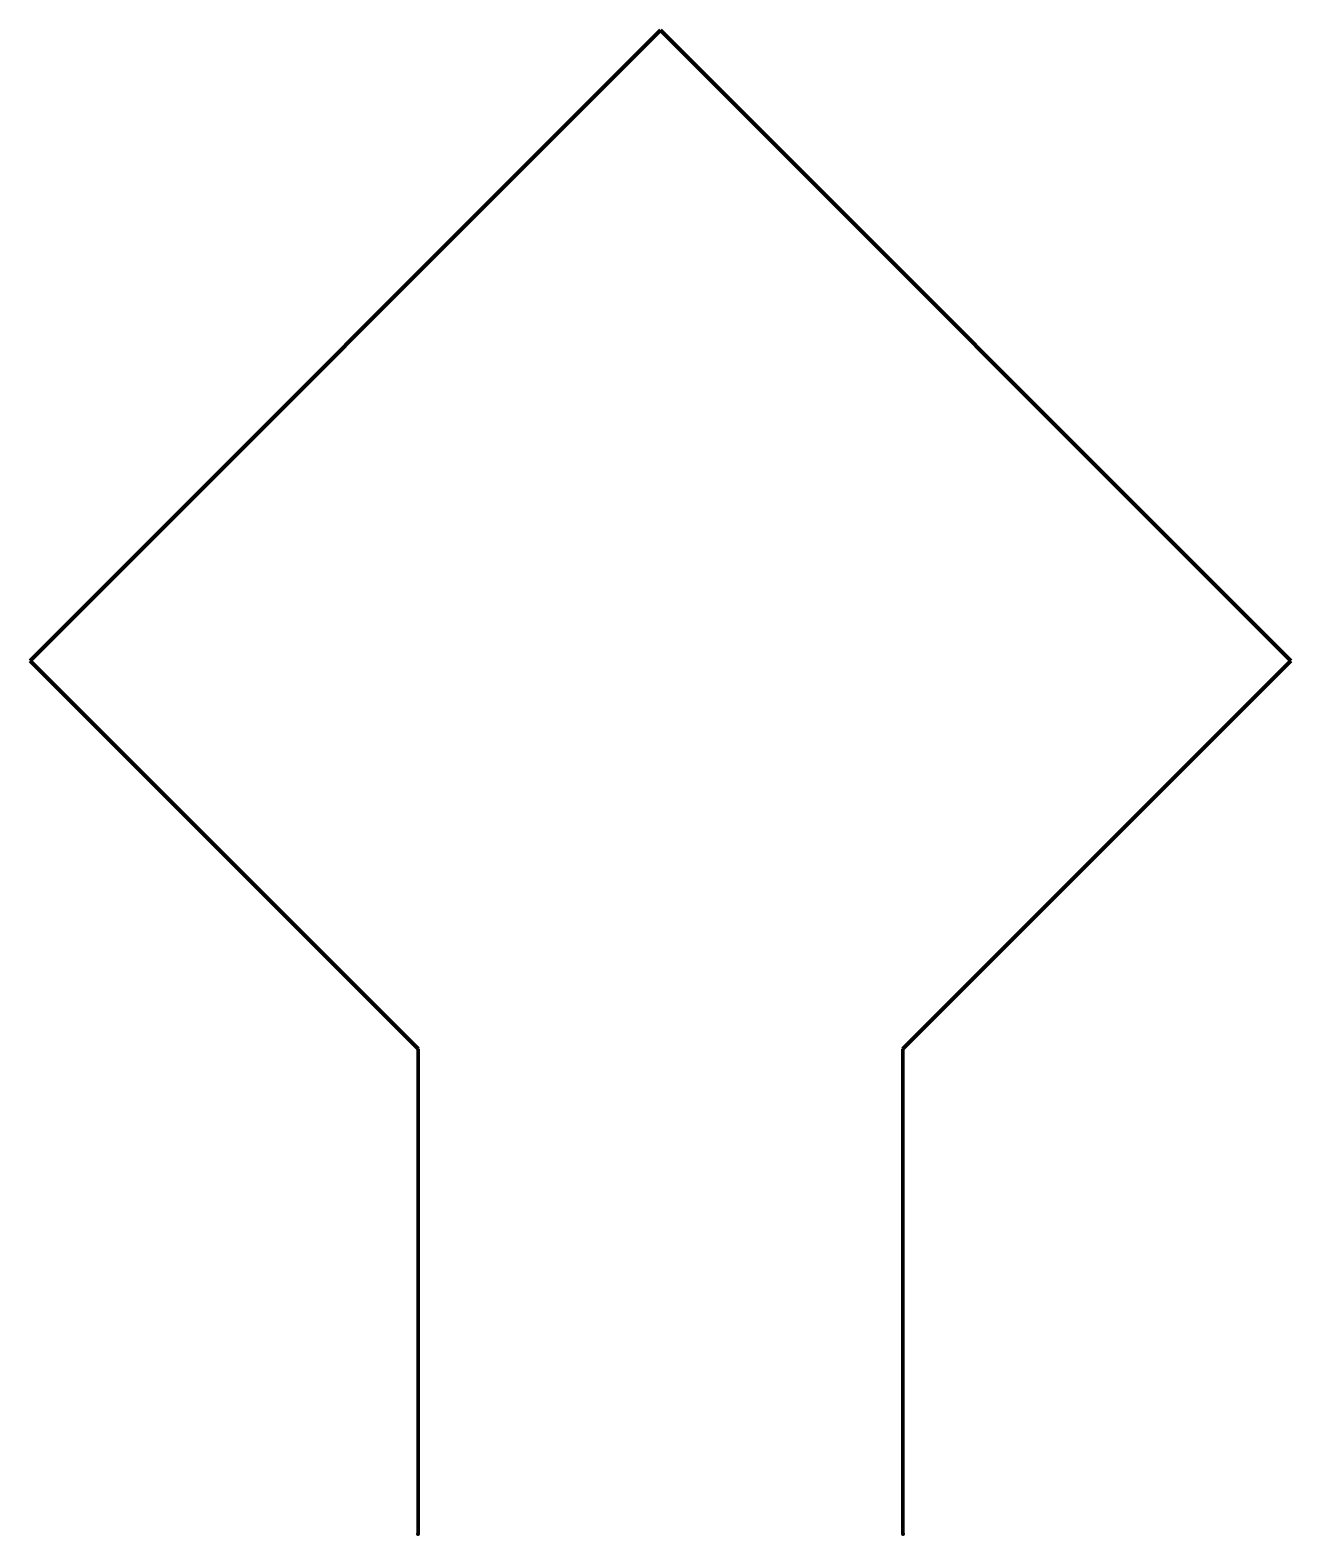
# Model space of a CAD drawing. Header units: millimetres. Extents: x -4 to 9, y 0 to 15.5.
import ezdxf

# ---------------------------------------------------------------- set-up
doc = ezdxf.new("R2010")
doc.units = ezdxf.units.MM
doc.layers.get('0').update_dxf_attribs({"linetype": 'CONTINUOUS', "lineweight": 0})

msp = doc.modelspace()

# ---------------------------------------------------------------- linework, layer by layer
at = {"color": 7, "linetype": 'CONTINUOUS', "lineweight": 70}
for p, q in [((-4, 9), (2.5, 15.5)), ((2.5, 15.5), (9, 9)), ((0, 5), (-4, 9)), ((9, 9), (5, 5)), ((0, 0), (0, 5)), ((5, 5), (5, 0))]:
    msp.add_line(p, q, dxfattribs=at)
for p in [(0, 0), (5, 0)]:
    msp.add_point(p, dxfattribs=at)

doc.saveas('drawing.dxf')
